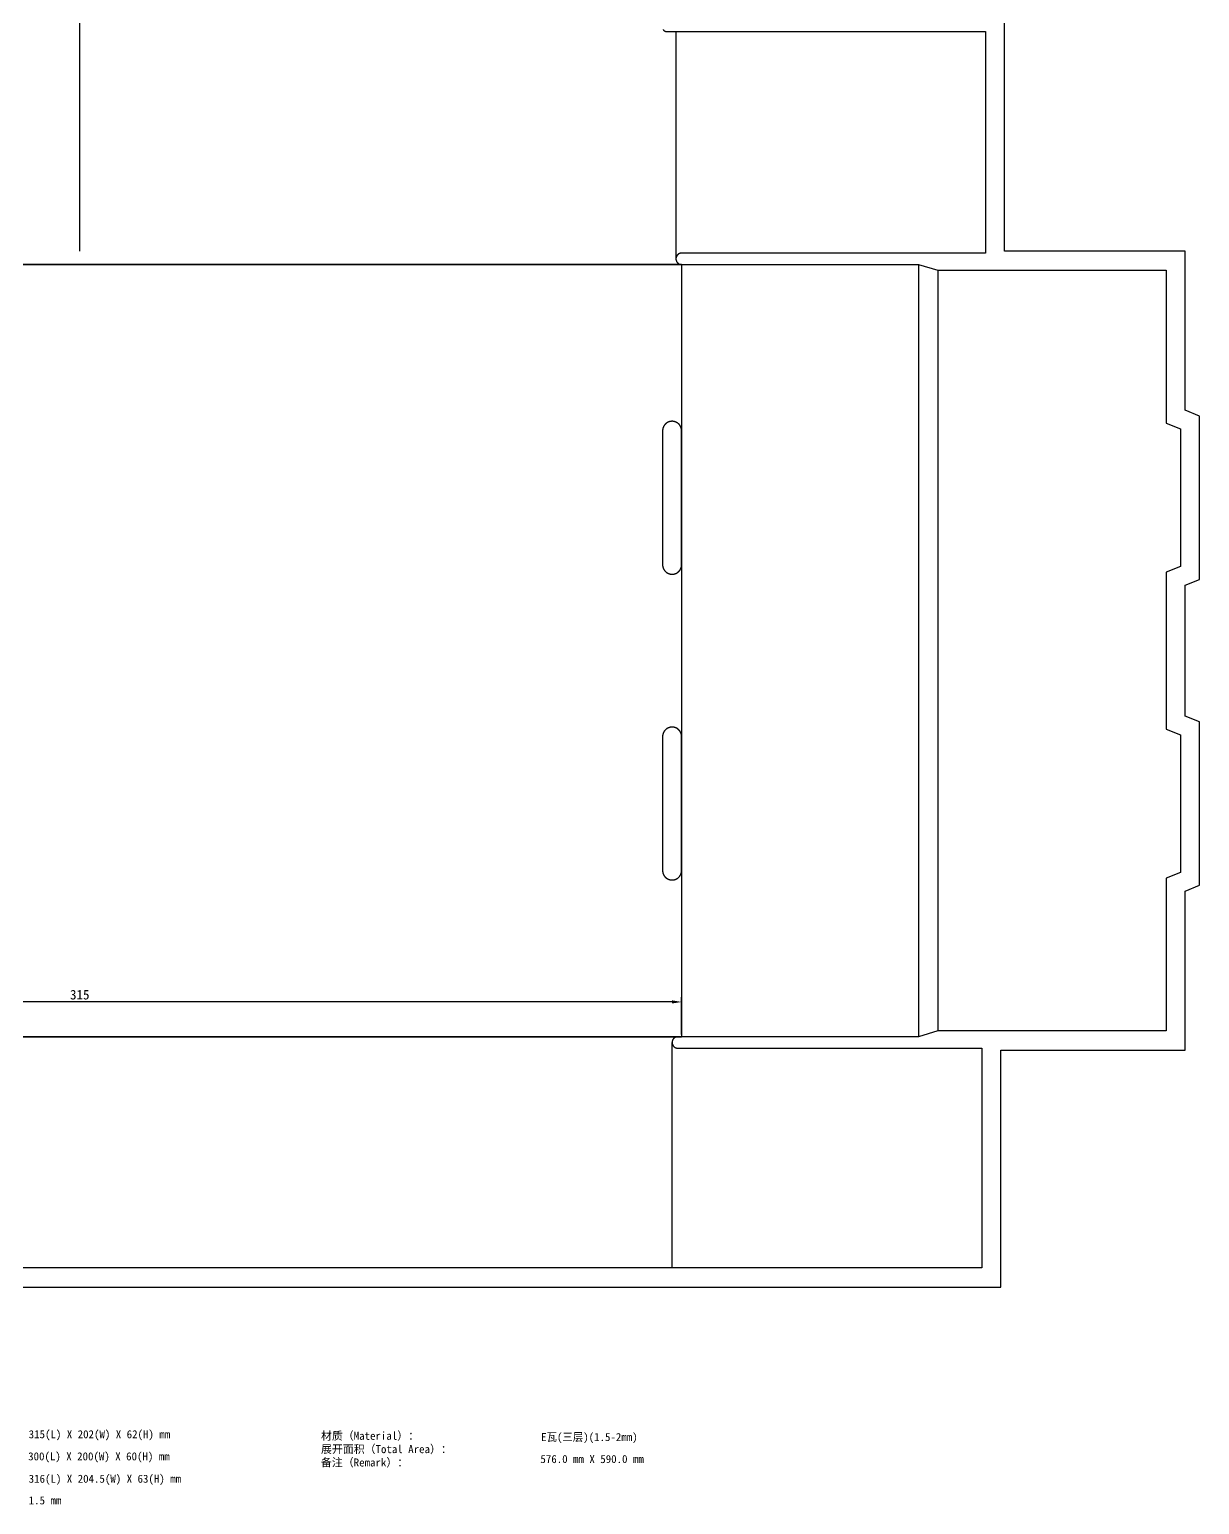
# Model space of a CAD drawing. Header units: millimetres. Extents: x -1 to 611, y 3 to 714.
# Drawn here: x 304.9 to 611, y 3.1 to 389 of the extents above; entities that cross this region are included whole.
import ezdxf

# ---------------------------------------------------------------- set-up
doc = ezdxf.new("R2010")
doc.units = ezdxf.units.MM
for name, color, linetype in [('bleeds', 3, 'Continuous'), ('cuts', 5, 'Continuous'), ('folds', 1, 'Continuous')]:
    doc.layers.add(name, color=color, linetype=linetype)
doc.dimstyles.get("Standard").update_dxf_attribs({"dimtxt": 2.5, "dimasz": 2.5, "dimexe": 1.25, "dimexo": 0.625, "dimtad": 1, "dimcen": 2.5, "dimazin": 3, "dimtfac": 1, "dimtmove": 0, "dimatfit": 3, "dimarcsym": 0})

# ---------------------------------------------------------------- blocks, each defined once
blk = doc.blocks.new('*U0')
at = {"color": 5, "lineweight": 50}
blk.add_line((106.86, -9.03), (135, -9.03), dxfattribs=at)
at = {"color": 1, "lineweight": 50}
blk.add_line((106.86, -17.05), (135, -17.05), dxfattribs=at)
at = {"color": 3, "lineweight": 50}
blk.add_line((106.86, -24.57), (135, -24.57), dxfattribs=at)
at = {"color": 30}
blk.add_lwpolyline([(15.09, -16.7), (15.09, -17.11), (14.93, -18.35), (14.45, -19.89), (13.69, -21.28), (12.69, -22.49), (11.48, -23.49), (10.09, -24.25), (8.55, -24.73), (7.31, -24.89), (6.9, -24.89), (6.49, -24.89), (5.25, -24.73), (3.71, -24.25), (2.32, -23.49), (1.11, -22.49), (0.11, -21.28), (-0.65, -19.89), (-1.13, -18.35), (-1.29, -17.11), (-1.29, -16.7), (-1.29, -16.29), (-1.13, -15.05), (-0.65, -13.51), (0.11, -12.12), (1.11, -10.9), (2.32, -9.9), (3.71, -9.15), (5.25, -8.67), (6.49, -8.5), (6.9, -8.5), (7.31, -8.5), (8.55, -8.67), (10.09, -9.15), (11.48, -9.9), (12.69, -10.9), (13.69, -12.12), (14.45, -13.51), (14.93, -15.05), (15.09, -16.29), (15.09, -16.7)], close=True, dxfattribs=at)
at = {"color": 7}
for points in [[(6.9, -22.41), (6.84, -22.41), (6.66, -22.36), (6.64, -22.34), (2.14, -19.74), (2.1, -19.72), (1.95, -19.55), (1.88, -19.36), (1.88, -19.3), (1.88, -16.57), (1.88, -16.5), (1.95, -16.31), (2.1, -16.14), (2.13, -16.12), (2.17, -16.1), (2.39, -16.05), (2.61, -16.1), (2.65, -16.12), (5.11, -17.53), (5.15, -17.56), (5.3, -17.72), (5.37, -17.91), (5.37, -17.98), (5.37, -20.42), (6.9, -21.31), (10.89, -19), (10.89, -14.39), (6.9, -12.08), (3.42, -14.09), (7.15, -16.25), (7.19, -16.27), (7.34, -16.44), (7.41, -16.63), (7.41, -16.7), (7.41, -19.4), (7.41, -19.49), (7.26, -19.76), (6.99, -19.91), (6.9, -19.91), (6.81, -19.91), (6.53, -19.76), (6.38, -19.49), (6.38, -19.4), (6.38, -16.99), (2.13, -14.54), (2.1, -14.51), (1.95, -14.35), (1.88, -14.16), (1.88, -14.09), (1.88, -14.03), (1.95, -13.84), (2.1, -13.67), (2.13, -13.65), (6.64, -11.05), (6.68, -11.02), (6.9, -10.98), (7.11, -11.02), (7.15, -11.05), (11.66, -13.65), (11.7, -13.67), (11.85, -13.84), (11.92, -14.03), (11.92, -14.09), (11.92, -19.3), (11.92, -19.36), (11.85, -19.55), (11.7, -19.72), (11.66, -19.74), (7.15, -22.34), (7.13, -22.35), (6.96, -22.41), (6.9, -22.41)], [(21.36, -11.14), (21.4, -11.14), (21.54, -11.22), (21.59, -11.38), (21.59, -11.41), (21.59, -11.41), (21.58, -11.43), (21.51, -11.7), (21.49, -11.74), (28.55, -11.74), (28.62, -11.74), (28.82, -11.85), (28.93, -12.05), (28.93, -12.12), (28.93, -17.85), (28.93, -18.03), (28.79, -18.59), (28.48, -19.11), (28.39, -19.2), (28.3, -19.29), (27.77, -19.6), (27.2, -19.74), (27.01, -19.74), (25.91, -19.74), (25.84, -19.74), (25.64, -19.63), (25.53, -19.43), (25.53, -19.36), (25.53, -18.63), (19.98, -18.63), (19.98, -20.48), (19.98, -20.55), (20.08, -20.78), (20.32, -20.88), (20.4, -20.88), (27.7, -20.88), (27.96, -20.88), (28.65, -20.73), (28.73, -20.7), (28.77, -20.68), (28.92, -20.68), (29.08, -20.74), (29.2, -20.87), (29.24, -21.01), (29.24, -21.05), (29.24, -21.69), (29.24, -21.74), (29.17, -21.9), (29.03, -22.03), (28.99, -22.04), (28.89, -22.08), (28.01, -22.25), (27.71, -22.25), (20, -22.25), (19.83, -22.25), (19.33, -22.16), (18.84, -21.88), (18.55, -21.41), (18.46, -20.92), (18.46, -20.75), (18.46, -17.7), (18.46, -17.64), (18.57, -17.44), (18.77, -17.33), (18.84, -17.33), (24.19, -17.33), (24.19, -15.48), (19.61, -15.48), (19.55, -15.48), (19.35, -15.38), (19.25, -15.19), (19.25, -15.12), (19.25, -14.97), (19.19, -15.01), (18.6, -15.4), (18.54, -15.43), (18.5, -15.45), (18.35, -15.48), (18.17, -15.42), (18.03, -15.29), (17.98, -15.15), (17.98, -15.1), (17.98, -14.11), (17.98, -14.06), (18.03, -13.92), (18.15, -13.8), (18.18, -13.78), (18.29, -13.72), (18.8, -13.33), (19.25, -12.85), (19.34, -12.74), (19.4, -12.65), (19.9, -11.68), (19.93, -11.58), (19.95, -11.51), (20.16, -11.26), (20.44, -11.13), (20.54, -11.13), (21.36, -11.13), (21.36, -11.14)], [(37.06, -11.14), (37.13, -11.14), (37.35, -11.26), (37.47, -11.47), (37.47, -11.55), (37.47, -20.6), (37.47, -20.79), (37.36, -21.36), (37.11, -21.8), (37.03, -21.87), (36.96, -21.93), (36.49, -22.16), (35.92, -22.26), (35.74, -22.26), (34.17, -22.26), (34.1, -22.26), (33.9, -22.15), (33.79, -21.95), (33.79, -21.88), (33.79, -21.17), (33.79, -21.1), (33.9, -20.9), (34.1, -20.79), (34.17, -20.79), (35.25, -20.79), (35.3, -20.79), (35.47, -20.75), (35.65, -20.63), (35.77, -20.45), (35.81, -20.28), (35.81, -20.23), (35.81, -11.55), (35.81, -11.48), (35.93, -11.26), (36.15, -11.14), (36.22, -11.14), (37.06, -11.14), (37.06, -11.14)], [(48.72, -11.15), (49.86, -11.15), (49.92, -11.15), (50.13, -11.21), (50.33, -11.33), (50.37, -11.37), (50.46, -11.47), (51.09, -11.93), (51.91, -12.36), (52.11, -12.44), (52.31, -12.52), (53.33, -12.82), (54.37, -12.98), (54.58, -12.99), (54.63, -12.99), (54.82, -13.09), (54.92, -13.28), (54.92, -13.34), (54.92, -13.82), (54.92, -13.89), (54.8, -14.09), (54.57, -14.18), (54.52, -14.17), (54.39, -14.15), (53.16, -13.91), (53.04, -13.88), (53.04, -14.12), (53.04, -14.19), (52.93, -14.38), (52.73, -14.5), (52.66, -14.5), (45.93, -14.5), (45.87, -14.5), (45.67, -14.38), (45.56, -14.19), (45.56, -14.12), (45.56, -13.88), (45.43, -13.91), (44.14, -14.16), (44.01, -14.18), (43.96, -14.18), (43.77, -14.1), (43.66, -13.93), (43.66, -13.87), (43.66, -13.29), (43.66, -13.24), (43.75, -13.08), (43.91, -12.99), (43.96, -12.99), (44.17, -12.98), (45.23, -12.82), (46.27, -12.52), (46.48, -12.44), (46.67, -12.36), (47.49, -11.94), (48.11, -11.47), (48.2, -11.37), (48.24, -11.34), (48.44, -11.21), (48.65, -11.15), (48.72, -11.15)], [(20.09, -14.21), (25.28, -14.21), (25.34, -14.21), (25.54, -14.32), (25.66, -14.52), (25.66, -14.59), (25.66, -18.28), (26.57, -18.28), (26.67, -18.28), (26.96, -18.23), (27.23, -18.07), (27.39, -17.8), (27.45, -17.51), (27.45, -17.42), (27.45, -13.04), (20.94, -13.04), (20.88, -13.15), (20.17, -14.12), (20.09, -14.21)], [(33.19, -12.66), (33.25, -12.66), (33.46, -12.77), (33.57, -12.98), (33.57, -13.04), (33.56, -13.43), (33.48, -15.31), (33.31, -17.04), (33.26, -17.36), (33.21, -17.68), (32.59, -20.48), (32.51, -20.72), (32.5, -20.76), (32.38, -20.91), (32.21, -20.98), (32.15, -20.98), (31.3, -20.98), (31.25, -20.98), (31.12, -20.94), (30.99, -20.83), (30.92, -20.67), (30.92, -20.54), (30.93, -20.5), (31.01, -20.26), (31.56, -17.76), (31.6, -17.51), (31.65, -17.16), (31.96, -13.43), (31.96, -13.03), (31.96, -12.98), (32.07, -12.76), (32.27, -12.66), (32.34, -12.66), (33.19, -12.66)], [(41.17, -12.99), (42.06, -20.56), (42.06, -20.61), (41.96, -20.85), (41.75, -20.98), (41.68, -20.98), (40.84, -20.98), (40.77, -20.98), (40.58, -20.88), (40.47, -20.69), (40.46, -20.65), (39.57, -13.08), (39.56, -13.02), (39.66, -12.78), (39.88, -12.66), (39.95, -12.66), (40.79, -12.66), (40.85, -12.66), (41.04, -12.75), (41.16, -12.94), (41.17, -12.99)], [(54.29, -15.5), (54.29, -17.88), (44.29, -17.88), (44.29, -15.5), (44.29, -15.43), (44.4, -15.24), (44.6, -15.12), (44.66, -15.12), (53.91, -15.12), (53.98, -15.12), (54.18, -15.24), (54.29, -15.43), (54.29, -15.5)], [(46.8, -13.52), (51.77, -13.52), (51.52, -13.43), (50.39, -12.9), (49.45, -12.25), (49.29, -12.1), (49.13, -12.24), (48.18, -12.88), (47.05, -13.43), (46.8, -13.52)], [(2.91, -19), (4.34, -19.83), (4.34, -18.28), (2.91, -17.45), (2.91, -19)], [(54.56, -19.01), (54.56, -21.09), (54.57, -21.09), (54.63, -21.09), (54.82, -21.2), (54.92, -21.38), (54.92, -21.44), (54.92, -22.26), (43.66, -22.26), (43.66, -21.44), (43.66, -21.38), (43.76, -21.2), (43.95, -21.09), (44.01, -21.09), (44.01, -19.01), (44.01, -18.95), (44.12, -18.75), (44.32, -18.64), (44.39, -18.64), (54.18, -18.64), (54.24, -18.64), (54.44, -18.75), (54.56, -18.95), (54.56, -19.01)], [(45.78, -16.96), (52.8, -16.96), (52.8, -16.08), (45.78, -16.08), (45.78, -16.96)], [(45.4, -21.09), (47.23, -21.09), (47.23, -19.76), (45.4, -19.76), (45.4, -21.09)], [(48.4, -21.09), (50.17, -21.09), (50.17, -19.76), (48.4, -19.76), (48.4, -21.09)], [(51.35, -21.09), (53.16, -21.09), (53.16, -19.76), (51.35, -19.76), (51.35, -21.09)]]:
    blk.add_lwpolyline(points, close=True, dxfattribs=at)
at = {"insert": (62.48, -7.22), "char_height": 2.81671, "attachment_point": 1}
blk.add_mtext_dynamic_manual_height_columns('{\\fArial Unicode MS|b0|i0|c134|p0;切割线（\\fSimSun|b0|i0|c134|p2;Cut Lines\\fArial Unicode MS|b0|i0|c134|p0;）\\fSimSun|b0|i0|c134|p2;\\P\\fArial Unicode MS|b0|i0|c134|p0;折叠线（\\fSimSun|b0|i0|c134|p2;Fold Lines\\fArial Unicode MS|b0|i0|c134|p0;）\\fSimSun|b0|i0|c134|p2;\\H2.14166x; \\H0.46693x;\\P\\fArial Unicode MS|b0|i0|c134|p0;出血线（\\fSimSun|b0|i0|c134|p2;Bleed Lines\\fArial Unicode MS|b0|i0|c134|p0;）\\H1.76775x; }', width=43.0189, gutter_width=112.21, heights=[22.95], dxfattribs=at)
at = {"lineweight": 211}
for s, width, heights, insert, char_height, attachment_point in [('{\\fSimSun|b0|i0|c134|p2;盒型名称}', 19.2043, [0], (149.15, -7.02), 2.9911, 1), ('{\\fArial Unicode MS|b0|i0|c134|p0;制造尺寸（\\fSimSun|b0|i0|c134|p2;\\C0;Manufacturing Dimensions\\fArial Unicode MS|b0|i0|c134|p0;\\C256;）：\\fSimSun|b0|i0|c134|p2;\\P\\fArial Unicode MS|b0|i0|c134|p0;\\C0;内尺寸（\\fSimSun|b0|i0|c134|p2;Inside Dimensions\\fArial Unicode MS|b0|i0|c134|p0;）：\\fSimSun|b0|i0|c134|p2;\\H2.13842x; \\H0.46764x;\\P\\fArial Unicode MS|b0|i0|c134|p0;外尺寸（\\fSimSun|b0|i0|c134|p2;Outside Dimensions\\fArial Unicode MS|b0|i0|c134|p0;）：\\fSimSun|b0|i0|c134|p2;\\H1.76014x; \\H0.56814x;\\P\\fArial Unicode MS|b0|i0|c134|p0;厚度（\\fSimSun|b0|i0|c134|p2;Thickness\\fArial Unicode MS|b0|i0|c134|p0;）：\\H1.88094x; }', 62.394, [0], (238.61, -7.12), 2.09375, 1), ('315(L) X 202(W) X 62(H) mm', 66.9285, [0], (304.64, -7.45), 2.0938, 1), ('{\\fArial Unicode MS|b0|i0|c134|p0;材质（\\fSimSun|b0|i0|c134|p2;\\C0;Material\\fArial Unicode MS|b0|i0|c134|p0;\\C256;）：\\fSimSun|b0|i0|c134|p2;\\P\\fArial Unicode MS|b0|i0|c134|p0;\\C0;展开面积（\\fSimSun|b0|i0|c134|p2;Total Area\\fArial Unicode MS|b0|i0|c134|p0;）：\\fSimSun|b0|i0|c134|p2;\\H2.13381x; \\H0.46865x;\\P\\fArial Unicode MS|b0|i0|c134|p0;备注（\\fSimSun|b0|i0|c134|p2;Remark\\fArial Unicode MS|b0|i0|c134|p0;）：\\H1.76559x; }', 55.946, [0], (381.12, -7.86), 2.09375, 1), ('E瓦(三层)(1.5-2mm)', 66.9285, [0], (438.73, -8.18), 2.0938, 1), ('飞机盒', 81.4197, [9.16], (189.54, -16.4), 4.487, 5), ('300(L) X 200(W) X 60(H) mm', 66.8699, [0], (304.5, -13.23), 2.0938, 1), ('576.0 mm X 590.0 mm', 66.9676, [0], (438.54, -13.94), 2.0938, 1), ('316(L) X 204.5(W) X 63(H) mm', 66.9676, [0], (304.64, -19.09), 2.0938, 1), ('{\\fSimSun|b0|i0|c134|p2;盒型ID：}', 19.2043, [0], (148.99, -22.71), 2.9911, 1), ('150010', 19.2043, [0], (165.49, -23.05), 2.991, 1), ('1.5 mm', 66.909, [0], (304.64, -24.75), 2.094, 1)]:
    blk.add_mtext_dynamic_manual_height_columns(s, width=width, gutter_width=214.48, heights=heights, dxfattribs=dict(at, insert=insert, char_height=char_height, attachment_point=attachment_point))
blk = doc.blocks.new('traditional')
at = {"layer": 'bleeds'}
for p, q in [((530, 271), (530, 333.5)), ((577.25, 271), (530, 271)), ((577.25, 229.38), (577.25, 271)), ((581, 227.88), (577.25, 229.38)), ((581, 185.12), (581, 227.88)), ((577.25, 183.62), (581, 185.12)), ((577.25, 149.38), (577.25, 183.62)), ((581, 147.88), (577.25, 149.38)), ((581, 105.11), (581, 147.88)), ((577.25, 103.61), (581, 105.11)), ((577.25, 62), (577.25, 103.61)), ((529, 0), (529, 62)), ((529, 62), (577.25, 62)), ((47, 0), (529, 0))]:
    blk.add_line(p, q, dxfattribs=at)
at = {"layer": 'cuts'}
for p, q in [((441.5, 328.5), (444, 328.5)), ((444, 328.5), (525, 328.5)), ((525, 328.5), (525, 270.5)), ((447, 270.5), (445.5, 270.5)), ((525, 270.5), (447, 270.5)), ((445.5, 267.5), (507.5, 267.5)), ((507.5, 267.5), (512.5, 266)), ((512.5, 266), (572.25, 266)), ((572.25, 266), (572.25, 226)), ((440.5, 224), (440.5, 189)), ((443, 226.5), (443, 226.5)), ((445.5, 189), (445.5, 224)), ((445.5, 224), (445.5, 224)), ((572.25, 226), (576, 224.5)), ((576, 224.5), (576, 188.5)), ((443, 186.5), (443, 186.5)), ((576, 188.5), (572.25, 187)), ((572.25, 187), (572.25, 146)), ((440.5, 144), (440.5, 109)), ((443, 146.5), (443, 146.5)), ((445.5, 109), (445.5, 144)), ((445.5, 144), (445.5, 144)), ((572.25, 146), (576, 144.5)), ((576, 144.5), (576, 108.5)), ((576, 108.5), (572.25, 107)), ((443, 106.5), (443, 106.5)), ((572.25, 107), (572.25, 67)), ((512.5, 67), (507.5, 65.5)), ((572.25, 67), (512.5, 67)), ((445.5, 65.5), (444.5, 65.5)), ((444.5, 62.5), (446, 62.5)), ((507.5, 65.5), (445.5, 65.5)), ((446, 62.5), (524, 62.5)), ((524, 62.5), (524, 5)), ((443, 5), (52, 5)), ((524, 5), (443, 5))]:
    blk.add_line(p, q, dxfattribs=at)
for points in [[(440.63, 329), (440.64, 328.99), (440.65, 328.98), (440.66, 328.96), (440.66, 328.95), (440.67, 328.94), (440.68, 328.92), (440.69, 328.91), (440.7, 328.9), (440.71, 328.89), (440.72, 328.87), (440.73, 328.86), (440.74, 328.85), (440.75, 328.84), (440.76, 328.83), (440.77, 328.82), (440.78, 328.8), (440.79, 328.79), (440.8, 328.78), (440.82, 328.77), (440.83, 328.76), (440.84, 328.75), (440.85, 328.74), (440.86, 328.73), (440.87, 328.72), (440.89, 328.71), (440.9, 328.7), (440.91, 328.69), (440.92, 328.68), (440.94, 328.67), (440.95, 328.66), (440.96, 328.66), (440.98, 328.65), (440.99, 328.64), (441, 328.63), (441.02, 328.62), (441.03, 328.62), (441.05, 328.61), (441.06, 328.6), (441.07, 328.6), (441.09, 328.59), (441.1, 328.58), (441.12, 328.58), (441.13, 328.57), (441.15, 328.56), (441.16, 328.56), (441.18, 328.55), (441.19, 328.55), (441.21, 328.54), (441.22, 328.54), (441.24, 328.54), (441.25, 328.53), (441.27, 328.53), (441.28, 328.52), (441.3, 328.52), (441.31, 328.52), (441.33, 328.51), (441.34, 328.51), (441.36, 328.51), (441.37, 328.51), (441.39, 328.51), (441.41, 328.5), (441.42, 328.5), (441.44, 328.5), (441.45, 328.5), (441.47, 328.5), (441.48, 328.5), (441.5, 328.5)], [(445.5, 270.5), (445.48, 270.5), (445.45, 270.5), (445.43, 270.5), (445.41, 270.5), (445.38, 270.5), (445.36, 270.49), (445.34, 270.49), (445.31, 270.49), (445.29, 270.49), (445.27, 270.48), (445.24, 270.48), (445.22, 270.47), (445.2, 270.47), (445.17, 270.46), (445.15, 270.46), (445.13, 270.45), (445.1, 270.45), (445.08, 270.44), (445.06, 270.43), (445.04, 270.43), (445.01, 270.42), (444.99, 270.41), (444.97, 270.4), (444.95, 270.39), (444.93, 270.39), (444.9, 270.38), (444.88, 270.37), (444.86, 270.36), (444.84, 270.35), (444.82, 270.34), (444.8, 270.33), (444.78, 270.31), (444.76, 270.3), (444.74, 270.29), (444.72, 270.28), (444.7, 270.27), (444.68, 270.25), (444.66, 270.24), (444.64, 270.23), (444.62, 270.21), (444.6, 270.2), (444.58, 270.19), (444.56, 270.17), (444.54, 270.16), (444.53, 270.14), (444.51, 270.13), (444.49, 270.11), (444.47, 270.09), (444.46, 270.08), (444.44, 270.06), (444.42, 270.04), (444.41, 270.03), (444.39, 270.01), (444.37, 269.99), (444.36, 269.97), (444.34, 269.96), (444.33, 269.94), (444.31, 269.92), (444.3, 269.9), (444.29, 269.88), (444.27, 269.86), (444.26, 269.84), (444.25, 269.82), (444.23, 269.8), (444.22, 269.78), (444.21, 269.76), (444.2, 269.74), (444.19, 269.72), (444.17, 269.7), (444.16, 269.68), (444.15, 269.66), (444.14, 269.64), (444.13, 269.62), (444.12, 269.6), (444.11, 269.57), (444.11, 269.55), (444.1, 269.53), (444.09, 269.51), (444.08, 269.49), (444.07, 269.46), (444.07, 269.44), (444.06, 269.42), (444.05, 269.4), (444.05, 269.37), (444.04, 269.35), (444.04, 269.33), (444.03, 269.3), (444.03, 269.28), (444.02, 269.26), (444.02, 269.23), (444.01, 269.21), (444.01, 269.19), (444.01, 269.16), (444.01, 269.14), (444, 269.12), (444, 269.09), (444, 269.07), (444, 269.05), (444, 269.02), (444, 269)], [(444, 269), (444, 268.98), (444, 268.95), (444, 268.93), (444, 268.91), (444, 268.88), (444.01, 268.86), (444.01, 268.84), (444.01, 268.81), (444.01, 268.79), (444.02, 268.77), (444.02, 268.74), (444.03, 268.72), (444.03, 268.7), (444.04, 268.67), (444.04, 268.65), (444.05, 268.63), (444.05, 268.6), (444.06, 268.58), (444.07, 268.56), (444.07, 268.54), (444.08, 268.51), (444.09, 268.49), (444.1, 268.47), (444.11, 268.45), (444.11, 268.43), (444.12, 268.4), (444.13, 268.38), (444.14, 268.36), (444.15, 268.34), (444.16, 268.32), (444.17, 268.3), (444.19, 268.28), (444.2, 268.26), (444.21, 268.24), (444.22, 268.22), (444.23, 268.2), (444.25, 268.18), (444.26, 268.16), (444.27, 268.14), (444.29, 268.12), (444.3, 268.1), (444.31, 268.08), (444.33, 268.06), (444.34, 268.04), (444.36, 268.03), (444.37, 268.01), (444.39, 267.99), (444.41, 267.97), (444.42, 267.96), (444.44, 267.94), (444.46, 267.92), (444.47, 267.91), (444.49, 267.89), (444.51, 267.87), (444.53, 267.86), (444.54, 267.84), (444.56, 267.83), (444.58, 267.81), (444.6, 267.8), (444.62, 267.79), (444.64, 267.77), (444.66, 267.76), (444.68, 267.75), (444.7, 267.73), (444.72, 267.72), (444.74, 267.71), (444.76, 267.7), (444.78, 267.69), (444.8, 267.67), (444.82, 267.66), (444.84, 267.65), (444.86, 267.64), (444.88, 267.63), (444.9, 267.62), (444.93, 267.61), (444.95, 267.61), (444.97, 267.6), (444.99, 267.59), (445.01, 267.58), (445.04, 267.57), (445.06, 267.57), (445.08, 267.56), (445.1, 267.55), (445.13, 267.55), (445.15, 267.54), (445.17, 267.54), (445.2, 267.53), (445.22, 267.53), (445.24, 267.52), (445.27, 267.52), (445.29, 267.51), (445.31, 267.51), (445.34, 267.51), (445.36, 267.51), (445.38, 267.5), (445.41, 267.5), (445.43, 267.5), (445.45, 267.5), (445.48, 267.5), (445.5, 267.5)], [(443, 226.5), (442.96, 226.5), (442.92, 226.5), (442.88, 226.5), (442.84, 226.5), (442.8, 226.49), (442.76, 226.49), (442.73, 226.48), (442.69, 226.48), (442.65, 226.48), (442.61, 226.47), (442.57, 226.46), (442.53, 226.46), (442.49, 226.45), (442.45, 226.44), (442.42, 226.43), (442.38, 226.42), (442.34, 226.41), (442.3, 226.4), (442.26, 226.39), (442.23, 226.38), (442.19, 226.37), (442.15, 226.35), (442.12, 226.34), (442.08, 226.32), (442.04, 226.31), (442.01, 226.29), (441.97, 226.28), (441.94, 226.26), (441.9, 226.25), (441.87, 226.23), (441.83, 226.21), (441.8, 226.19), (441.76, 226.17), (441.73, 226.15), (441.69, 226.13), (441.66, 226.11), (441.63, 226.09), (441.59, 226.07), (441.56, 226.05), (441.53, 226.02), (441.5, 226), (441.47, 225.98), (441.44, 225.95), (441.41, 225.93), (441.38, 225.9), (441.35, 225.88), (441.32, 225.85), (441.29, 225.82), (441.26, 225.8), (441.23, 225.77), (441.2, 225.74), (441.18, 225.71), (441.15, 225.68), (441.12, 225.65), (441.1, 225.62), (441.07, 225.59), (441.05, 225.56), (441.02, 225.53), (441, 225.5), (440.98, 225.47), (440.95, 225.44), (440.93, 225.41), (440.91, 225.37), (440.89, 225.34), (440.87, 225.31), (440.85, 225.27), (440.83, 225.24), (440.81, 225.2), (440.79, 225.17), (440.77, 225.13), (440.75, 225.1), (440.74, 225.06), (440.72, 225.03), (440.71, 224.99), (440.69, 224.96), (440.68, 224.92), (440.66, 224.88), (440.65, 224.85), (440.63, 224.81), (440.62, 224.77), (440.61, 224.74), (440.6, 224.7), (440.59, 224.66), (440.58, 224.62), (440.57, 224.58), (440.56, 224.55), (440.55, 224.51), (440.54, 224.47), (440.54, 224.43), (440.53, 224.39), (440.52, 224.35), (440.52, 224.31), (440.52, 224.27), (440.51, 224.24), (440.51, 224.2), (440.5, 224.16), (440.5, 224.12), (440.5, 224.08), (440.5, 224.04), (440.5, 224)], [(445.5, 224), (445.5, 224.04), (445.5, 224.08), (445.5, 224.12), (445.5, 224.16), (445.49, 224.2), (445.49, 224.24), (445.48, 224.27), (445.48, 224.31), (445.48, 224.35), (445.47, 224.39), (445.46, 224.43), (445.46, 224.47), (445.45, 224.51), (445.44, 224.55), (445.43, 224.58), (445.42, 224.62), (445.41, 224.66), (445.4, 224.7), (445.39, 224.74), (445.38, 224.77), (445.37, 224.81), (445.35, 224.85), (445.34, 224.88), (445.32, 224.92), (445.31, 224.96), (445.29, 224.99), (445.28, 225.03), (445.26, 225.06), (445.25, 225.1), (445.23, 225.13), (445.21, 225.17), (445.19, 225.2), (445.17, 225.24), (445.15, 225.27), (445.13, 225.31), (445.11, 225.34), (445.09, 225.37), (445.07, 225.41), (445.05, 225.44), (445.02, 225.47), (445, 225.5), (444.98, 225.53), (444.95, 225.56), (444.93, 225.59), (444.9, 225.62), (444.88, 225.65), (444.85, 225.68), (444.82, 225.71), (444.8, 225.74), (444.77, 225.77), (444.74, 225.8), (444.71, 225.82), (444.68, 225.85), (444.65, 225.88), (444.62, 225.9), (444.59, 225.93), (444.56, 225.95), (444.53, 225.98), (444.5, 226), (444.47, 226.02), (444.44, 226.05), (444.41, 226.07), (444.37, 226.09), (444.34, 226.11), (444.31, 226.13), (444.27, 226.15), (444.24, 226.17), (444.2, 226.19), (444.17, 226.21), (444.13, 226.23), (444.1, 226.25), (444.06, 226.26), (444.03, 226.28), (443.99, 226.29), (443.96, 226.31), (443.92, 226.32), (443.88, 226.34), (443.85, 226.35), (443.81, 226.37), (443.77, 226.38), (443.74, 226.39), (443.7, 226.4), (443.66, 226.41), (443.62, 226.42), (443.58, 226.43), (443.55, 226.44), (443.51, 226.45), (443.47, 226.46), (443.43, 226.46), (443.39, 226.47), (443.35, 226.48), (443.31, 226.48), (443.27, 226.48), (443.24, 226.49), (443.2, 226.49), (443.16, 226.5), (443.12, 226.5), (443.08, 226.5), (443.04, 226.5), (443, 226.5)], [(440.5, 189), (440.5, 188.96), (440.5, 188.92), (440.5, 188.88), (440.5, 188.84), (440.51, 188.8), (440.51, 188.76), (440.52, 188.73), (440.52, 188.69), (440.52, 188.65), (440.53, 188.61), (440.54, 188.57), (440.54, 188.53), (440.55, 188.49), (440.56, 188.45), (440.57, 188.42), (440.58, 188.38), (440.59, 188.34), (440.6, 188.3), (440.61, 188.26), (440.62, 188.23), (440.63, 188.19), (440.65, 188.15), (440.66, 188.12), (440.68, 188.08), (440.69, 188.04), (440.71, 188.01), (440.72, 187.97), (440.74, 187.94), (440.75, 187.9), (440.77, 187.87), (440.79, 187.83), (440.81, 187.8), (440.83, 187.76), (440.85, 187.73), (440.87, 187.69), (440.89, 187.66), (440.91, 187.63), (440.93, 187.59), (440.95, 187.56), (440.98, 187.53), (441, 187.5), (441.02, 187.47), (441.05, 187.44), (441.07, 187.41), (441.1, 187.38), (441.12, 187.35), (441.15, 187.32), (441.18, 187.29), (441.2, 187.26), (441.23, 187.23), (441.26, 187.2), (441.29, 187.18), (441.32, 187.15), (441.35, 187.12), (441.38, 187.1), (441.41, 187.07), (441.44, 187.05), (441.47, 187.02), (441.5, 187), (441.53, 186.98), (441.56, 186.95), (441.59, 186.93), (441.63, 186.91), (441.66, 186.89), (441.69, 186.87), (441.73, 186.85), (441.76, 186.83), (441.8, 186.81), (441.83, 186.79), (441.87, 186.77), (441.9, 186.75), (441.94, 186.74), (441.97, 186.72), (442.01, 186.71), (442.04, 186.69), (442.08, 186.68), (442.12, 186.66), (442.15, 186.65), (442.19, 186.63), (442.23, 186.62), (442.26, 186.61), (442.3, 186.6), (442.34, 186.59), (442.38, 186.58), (442.42, 186.57), (442.45, 186.56), (442.49, 186.55), (442.53, 186.54), (442.57, 186.54), (442.61, 186.53), (442.65, 186.52), (442.69, 186.52), (442.73, 186.52), (442.76, 186.51), (442.8, 186.51), (442.84, 186.5), (442.88, 186.5), (442.92, 186.5), (442.96, 186.5), (443, 186.5)], [(443, 186.5), (443.04, 186.5), (443.08, 186.5), (443.12, 186.5), (443.16, 186.5), (443.2, 186.51), (443.24, 186.51), (443.27, 186.52), (443.31, 186.52), (443.35, 186.52), (443.39, 186.53), (443.43, 186.54), (443.47, 186.54), (443.51, 186.55), (443.55, 186.56), (443.58, 186.57), (443.62, 186.58), (443.66, 186.59), (443.7, 186.6), (443.74, 186.61), (443.77, 186.62), (443.81, 186.63), (443.85, 186.65), (443.88, 186.66), (443.92, 186.68), (443.96, 186.69), (443.99, 186.71), (444.03, 186.72), (444.06, 186.74), (444.1, 186.75), (444.13, 186.77), (444.17, 186.79), (444.2, 186.81), (444.24, 186.83), (444.27, 186.85), (444.31, 186.87), (444.34, 186.89), (444.37, 186.91), (444.41, 186.93), (444.44, 186.95), (444.47, 186.98), (444.5, 187), (444.53, 187.02), (444.56, 187.05), (444.59, 187.07), (444.62, 187.1), (444.65, 187.12), (444.68, 187.15), (444.71, 187.18), (444.74, 187.2), (444.77, 187.23), (444.8, 187.26), (444.82, 187.29), (444.85, 187.32), (444.88, 187.35), (444.9, 187.38), (444.93, 187.41), (444.95, 187.44), (444.98, 187.47), (445, 187.5), (445.02, 187.53), (445.05, 187.56), (445.07, 187.59), (445.09, 187.63), (445.11, 187.66), (445.13, 187.69), (445.15, 187.73), (445.17, 187.76), (445.19, 187.8), (445.21, 187.83), (445.23, 187.87), (445.25, 187.9), (445.26, 187.94), (445.28, 187.97), (445.29, 188.01), (445.31, 188.04), (445.32, 188.08), (445.34, 188.12), (445.35, 188.15), (445.37, 188.19), (445.38, 188.23), (445.39, 188.26), (445.4, 188.3), (445.41, 188.34), (445.42, 188.38), (445.43, 188.42), (445.44, 188.45), (445.45, 188.49), (445.46, 188.53), (445.46, 188.57), (445.47, 188.61), (445.48, 188.65), (445.48, 188.69), (445.48, 188.73), (445.49, 188.76), (445.49, 188.8), (445.5, 188.84), (445.5, 188.88), (445.5, 188.92), (445.5, 188.96), (445.5, 189)], [(443, 146.5), (442.96, 146.5), (442.92, 146.5), (442.88, 146.5), (442.84, 146.5), (442.8, 146.49), (442.76, 146.49), (442.73, 146.48), (442.69, 146.48), (442.65, 146.48), (442.61, 146.47), (442.57, 146.46), (442.53, 146.46), (442.49, 146.45), (442.45, 146.44), (442.42, 146.43), (442.38, 146.42), (442.34, 146.41), (442.3, 146.4), (442.26, 146.39), (442.23, 146.38), (442.19, 146.37), (442.15, 146.35), (442.12, 146.34), (442.08, 146.32), (442.04, 146.31), (442.01, 146.29), (441.97, 146.28), (441.94, 146.26), (441.9, 146.25), (441.87, 146.23), (441.83, 146.21), (441.8, 146.19), (441.76, 146.17), (441.73, 146.15), (441.69, 146.13), (441.66, 146.11), (441.63, 146.09), (441.59, 146.07), (441.56, 146.05), (441.53, 146.02), (441.5, 146), (441.47, 145.98), (441.44, 145.95), (441.41, 145.93), (441.38, 145.9), (441.35, 145.88), (441.32, 145.85), (441.29, 145.82), (441.26, 145.8), (441.23, 145.77), (441.2, 145.74), (441.18, 145.71), (441.15, 145.68), (441.12, 145.65), (441.1, 145.62), (441.07, 145.59), (441.05, 145.56), (441.02, 145.53), (441, 145.5), (440.98, 145.47), (440.95, 145.44), (440.93, 145.41), (440.91, 145.37), (440.89, 145.34), (440.87, 145.31), (440.85, 145.27), (440.83, 145.24), (440.81, 145.2), (440.79, 145.17), (440.77, 145.13), (440.75, 145.1), (440.74, 145.06), (440.72, 145.03), (440.71, 144.99), (440.69, 144.96), (440.68, 144.92), (440.66, 144.88), (440.65, 144.85), (440.63, 144.81), (440.62, 144.77), (440.61, 144.74), (440.6, 144.7), (440.59, 144.66), (440.58, 144.62), (440.57, 144.58), (440.56, 144.55), (440.55, 144.51), (440.54, 144.47), (440.54, 144.43), (440.53, 144.39), (440.52, 144.35), (440.52, 144.31), (440.52, 144.27), (440.51, 144.24), (440.51, 144.2), (440.5, 144.16), (440.5, 144.12), (440.5, 144.08), (440.5, 144.04), (440.5, 144)], [(445.5, 144), (445.5, 144.04), (445.5, 144.08), (445.5, 144.12), (445.5, 144.16), (445.49, 144.2), (445.49, 144.24), (445.48, 144.27), (445.48, 144.31), (445.48, 144.35), (445.47, 144.39), (445.46, 144.43), (445.46, 144.47), (445.45, 144.51), (445.44, 144.55), (445.43, 144.58), (445.42, 144.62), (445.41, 144.66), (445.4, 144.7), (445.39, 144.74), (445.38, 144.77), (445.37, 144.81), (445.35, 144.85), (445.34, 144.88), (445.32, 144.92), (445.31, 144.96), (445.29, 144.99), (445.28, 145.03), (445.26, 145.06), (445.25, 145.1), (445.23, 145.13), (445.21, 145.17), (445.19, 145.2), (445.17, 145.24), (445.15, 145.27), (445.13, 145.31), (445.11, 145.34), (445.09, 145.37), (445.07, 145.41), (445.05, 145.44), (445.02, 145.47), (445, 145.5), (444.98, 145.53), (444.95, 145.56), (444.93, 145.59), (444.9, 145.62), (444.88, 145.65), (444.85, 145.68), (444.82, 145.71), (444.8, 145.74), (444.77, 145.77), (444.74, 145.8), (444.71, 145.82), (444.68, 145.85), (444.65, 145.88), (444.62, 145.9), (444.59, 145.93), (444.56, 145.95), (444.53, 145.98), (444.5, 146), (444.47, 146.02), (444.44, 146.05), (444.41, 146.07), (444.37, 146.09), (444.34, 146.11), (444.31, 146.13), (444.27, 146.15), (444.24, 146.17), (444.2, 146.19), (444.17, 146.21), (444.13, 146.23), (444.1, 146.25), (444.06, 146.26), (444.03, 146.28), (443.99, 146.29), (443.96, 146.31), (443.92, 146.32), (443.88, 146.34), (443.85, 146.35), (443.81, 146.37), (443.77, 146.38), (443.74, 146.39), (443.7, 146.4), (443.66, 146.41), (443.62, 146.42), (443.58, 146.43), (443.55, 146.44), (443.51, 146.45), (443.47, 146.46), (443.43, 146.46), (443.39, 146.47), (443.35, 146.48), (443.31, 146.48), (443.27, 146.48), (443.24, 146.49), (443.2, 146.49), (443.16, 146.5), (443.12, 146.5), (443.08, 146.5), (443.04, 146.5), (443, 146.5)], [(440.5, 109), (440.5, 108.96), (440.5, 108.92), (440.5, 108.88), (440.5, 108.84), (440.51, 108.8), (440.51, 108.76), (440.52, 108.73), (440.52, 108.69), (440.52, 108.65), (440.53, 108.61), (440.54, 108.57), (440.54, 108.53), (440.55, 108.49), (440.56, 108.45), (440.57, 108.42), (440.58, 108.38), (440.59, 108.34), (440.6, 108.3), (440.61, 108.26), (440.62, 108.23), (440.63, 108.19), (440.65, 108.15), (440.66, 108.12), (440.68, 108.08), (440.69, 108.04), (440.71, 108.01), (440.72, 107.97), (440.74, 107.94), (440.75, 107.9), (440.77, 107.87), (440.79, 107.83), (440.81, 107.8), (440.83, 107.76), (440.85, 107.73), (440.87, 107.69), (440.89, 107.66), (440.91, 107.63), (440.93, 107.59), (440.95, 107.56), (440.98, 107.53), (441, 107.5), (441.02, 107.47), (441.05, 107.44), (441.07, 107.41), (441.1, 107.38), (441.12, 107.35), (441.15, 107.32), (441.18, 107.29), (441.2, 107.26), (441.23, 107.23), (441.26, 107.2), (441.29, 107.18), (441.32, 107.15), (441.35, 107.12), (441.38, 107.1), (441.41, 107.07), (441.44, 107.05), (441.47, 107.02), (441.5, 107), (441.53, 106.98), (441.56, 106.95), (441.59, 106.93), (441.63, 106.91), (441.66, 106.89), (441.69, 106.87), (441.73, 106.85), (441.76, 106.83), (441.8, 106.81), (441.83, 106.79), (441.87, 106.77), (441.9, 106.75), (441.94, 106.74), (441.97, 106.72), (442.01, 106.71), (442.04, 106.69), (442.08, 106.68), (442.12, 106.66), (442.15, 106.65), (442.19, 106.63), (442.23, 106.62), (442.26, 106.61), (442.3, 106.6), (442.34, 106.59), (442.38, 106.58), (442.42, 106.57), (442.45, 106.56), (442.49, 106.55), (442.53, 106.54), (442.57, 106.54), (442.61, 106.53), (442.65, 106.52), (442.69, 106.52), (442.73, 106.52), (442.76, 106.51), (442.8, 106.51), (442.84, 106.5), (442.88, 106.5), (442.92, 106.5), (442.96, 106.5), (443, 106.5)], [(443, 106.5), (443.04, 106.5), (443.08, 106.5), (443.12, 106.5), (443.16, 106.5), (443.2, 106.51), (443.24, 106.51), (443.27, 106.52), (443.31, 106.52), (443.35, 106.52), (443.39, 106.53), (443.43, 106.54), (443.47, 106.54), (443.51, 106.55), (443.55, 106.56), (443.58, 106.57), (443.62, 106.58), (443.66, 106.59), (443.7, 106.6), (443.74, 106.61), (443.77, 106.62), (443.81, 106.63), (443.85, 106.65), (443.88, 106.66), (443.92, 106.68), (443.96, 106.69), (443.99, 106.71), (444.03, 106.72), (444.06, 106.74), (444.1, 106.75), (444.13, 106.77), (444.17, 106.79), (444.2, 106.81), (444.24, 106.83), (444.27, 106.85), (444.31, 106.87), (444.34, 106.89), (444.37, 106.91), (444.41, 106.93), (444.44, 106.95), (444.47, 106.98), (444.5, 107), (444.53, 107.02), (444.56, 107.05), (444.59, 107.07), (444.62, 107.1), (444.65, 107.12), (444.68, 107.15), (444.71, 107.18), (444.74, 107.2), (444.77, 107.23), (444.8, 107.26), (444.82, 107.29), (444.85, 107.32), (444.88, 107.35), (444.9, 107.38), (444.93, 107.41), (444.95, 107.44), (444.98, 107.47), (445, 107.5), (445.02, 107.53), (445.05, 107.56), (445.07, 107.59), (445.09, 107.63), (445.11, 107.66), (445.13, 107.69), (445.15, 107.73), (445.17, 107.76), (445.19, 107.8), (445.21, 107.83), (445.23, 107.87), (445.25, 107.9), (445.26, 107.94), (445.28, 107.97), (445.29, 108.01), (445.31, 108.04), (445.32, 108.08), (445.34, 108.12), (445.35, 108.15), (445.37, 108.19), (445.38, 108.23), (445.39, 108.26), (445.4, 108.3), (445.41, 108.34), (445.42, 108.38), (445.43, 108.42), (445.44, 108.45), (445.45, 108.49), (445.46, 108.53), (445.46, 108.57), (445.47, 108.61), (445.48, 108.65), (445.48, 108.69), (445.48, 108.73), (445.49, 108.76), (445.49, 108.8), (445.5, 108.84), (445.5, 108.88), (445.5, 108.92), (445.5, 108.96), (445.5, 109)], [(444.5, 65.5), (444.48, 65.5), (444.45, 65.5), (444.43, 65.5), (444.41, 65.5), (444.38, 65.5), (444.36, 65.49), (444.34, 65.49), (444.31, 65.49), (444.29, 65.49), (444.27, 65.48), (444.24, 65.48), (444.22, 65.47), (444.2, 65.47), (444.17, 65.46), (444.15, 65.46), (444.13, 65.45), (444.1, 65.45), (444.08, 65.44), (444.06, 65.43), (444.04, 65.43), (444.01, 65.42), (443.99, 65.41), (443.97, 65.4), (443.95, 65.39), (443.93, 65.39), (443.9, 65.38), (443.88, 65.37), (443.86, 65.36), (443.84, 65.35), (443.82, 65.34), (443.8, 65.33), (443.78, 65.31), (443.76, 65.3), (443.74, 65.29), (443.72, 65.28), (443.7, 65.27), (443.68, 65.25), (443.66, 65.24), (443.64, 65.23), (443.62, 65.21), (443.6, 65.2), (443.58, 65.19), (443.56, 65.17), (443.54, 65.16), (443.53, 65.14), (443.51, 65.13), (443.49, 65.11), (443.47, 65.09), (443.46, 65.08), (443.44, 65.06), (443.42, 65.04), (443.41, 65.03), (443.39, 65.01), (443.37, 64.99), (443.36, 64.97), (443.34, 64.96), (443.33, 64.94), (443.31, 64.92), (443.3, 64.9), (443.29, 64.88), (443.27, 64.86), (443.26, 64.84), (443.25, 64.82), (443.23, 64.8), (443.22, 64.78), (443.21, 64.76), (443.2, 64.74), (443.19, 64.72), (443.17, 64.7), (443.16, 64.68), (443.15, 64.66), (443.14, 64.64), (443.13, 64.62), (443.12, 64.6), (443.11, 64.57), (443.11, 64.55), (443.1, 64.53), (443.09, 64.51), (443.08, 64.49), (443.07, 64.46), (443.07, 64.44), (443.06, 64.42), (443.05, 64.4), (443.05, 64.37), (443.04, 64.35), (443.04, 64.33), (443.03, 64.3), (443.03, 64.28), (443.02, 64.26), (443.02, 64.23), (443.01, 64.21), (443.01, 64.19), (443.01, 64.16), (443.01, 64.14), (443, 64.12), (443, 64.09), (443, 64.07), (443, 64.05), (443, 64.02), (443, 64)], [(443, 64), (443, 63.98), (443, 63.95), (443, 63.93), (443, 63.91), (443, 63.88), (443.01, 63.86), (443.01, 63.84), (443.01, 63.81), (443.01, 63.79), (443.02, 63.77), (443.02, 63.74), (443.03, 63.72), (443.03, 63.7), (443.04, 63.67), (443.04, 63.65), (443.05, 63.63), (443.05, 63.6), (443.06, 63.58), (443.07, 63.56), (443.07, 63.54), (443.08, 63.51), (443.09, 63.49), (443.1, 63.47), (443.11, 63.45), (443.11, 63.43), (443.12, 63.4), (443.13, 63.38), (443.14, 63.36), (443.15, 63.34), (443.16, 63.32), (443.17, 63.3), (443.19, 63.28), (443.2, 63.26), (443.21, 63.24), (443.22, 63.22), (443.23, 63.2), (443.25, 63.18), (443.26, 63.16), (443.27, 63.14), (443.29, 63.12), (443.3, 63.1), (443.31, 63.08), (443.33, 63.06), (443.34, 63.04), (443.36, 63.03), (443.37, 63.01), (443.39, 62.99), (443.41, 62.97), (443.42, 62.96), (443.44, 62.94), (443.46, 62.92), (443.47, 62.91), (443.49, 62.89), (443.51, 62.87), (443.53, 62.86), (443.54, 62.84), (443.56, 62.83), (443.58, 62.81), (443.6, 62.8), (443.62, 62.79), (443.64, 62.77), (443.66, 62.76), (443.68, 62.75), (443.7, 62.73), (443.72, 62.72), (443.74, 62.71), (443.76, 62.7), (443.78, 62.69), (443.8, 62.67), (443.82, 62.66), (443.84, 62.65), (443.86, 62.64), (443.88, 62.63), (443.9, 62.62), (443.93, 62.61), (443.95, 62.61), (443.97, 62.6), (443.99, 62.59), (444.01, 62.58), (444.04, 62.57), (444.06, 62.57), (444.08, 62.56), (444.1, 62.55), (444.13, 62.55), (444.15, 62.54), (444.17, 62.54), (444.2, 62.53), (444.22, 62.53), (444.24, 62.52), (444.27, 62.52), (444.29, 62.51), (444.31, 62.51), (444.34, 62.51), (444.36, 62.51), (444.38, 62.5), (444.41, 62.5), (444.43, 62.5), (444.45, 62.5), (444.48, 62.5), (444.5, 62.5)]]:
    blk.add_lwpolyline(points, dxfattribs=at)
at = {"layer": 'folds'}
for p, q in [((444, 328.5), (444, 269)), ((445.5, 267.5), (130.5, 267.5)), ((445.5, 267.5), (445.5, 224)), ((507.5, 267.5), (507.5, 65.5)), ((512.5, 266), (512.5, 67)), ((445.5, 189), (445.5, 144)), ((445.5, 109), (445.5, 65.5)), ((131.5, 65.5), (444.5, 65.5)), ((443, 5), (443, 64))]:
    blk.add_line(p, q, dxfattribs=at)
blk.add_attdef('NAME', (0.5, -10.5), '', height=5)
blk = doc.blocks.new('*D4')
at = {"layer": 'Defpoints', "color": 0, "lineweight": -2, "transparency": 16777216}
for p, q in [((160.5, 126.12), (160.5, 135.85)), ((475.5, 126.12), (475.5, 135.85)), ((473, 134.6), (163, 134.6))]:
    blk.add_line(p, q, dxfattribs=at)
at = {"layer": 'Defpoints', "color": 0, "transparency": 16777216}
for p in [(160.5, 134.6), (160.5, 125.5), (475.5, 125.5)]:
    blk.add_point(p, dxfattribs=at)
for points in [[(163, 135.02), (163, 134.19), (160.5, 134.6)], [(473, 135.02), (473, 134.19), (475.5, 134.6)]]:
    blk.add_solid(points, dxfattribs=at)
at = {"layer": 'Defpoints', "color": 0, "transparency": 16777216, "insert": (318, 136.48), "char_height": 2.5, "attachment_point": 5}
blk.add_mtext('315', dxfattribs=at)

msp = doc.modelspace()

# ---------------------------------------------------------------- linework, layer by layer
at = {"layer": 'Defpoints'}
for p, q in [((318, 331), (318, 682.784)), ((474.5, 125.5), (475.5, 125.5))]:
    msp.add_line(p, q, dxfattribs=at)
msp.add_lwpolyline([(160.5, 327.5), (475.5, 327.5), (475.5, 125.5), (160.5, 125.5)], close=True, dxfattribs=at)
msp.add_point((318, 331), dxfattribs=at)

# ---------------------------------------------------------------- block references
for name, p in [('traditional', (30, 60)), ('*U0', (0, 30))]:
    msp.add_blockref(name, p)

# ---------------------------------------------------------------- dimensions: what is measured, and where the dimension line sits
dim = msp.add_linear_dim(base=(160.5, 134.604), p1=(475.5, 125.5), p2=(160.5, 125.5), dimstyle='Standard', override={"dimtxsty": 'Standard', "dimadec": 0, "dimazin": 0, "dimfxl": 1}, dxfattribs=at)
dim.commit()
dim.dimension.update_dxf_attribs({"geometry": '*D4', "text_midpoint": (318, 136.479)})

doc.saveas('drawing.dxf')
